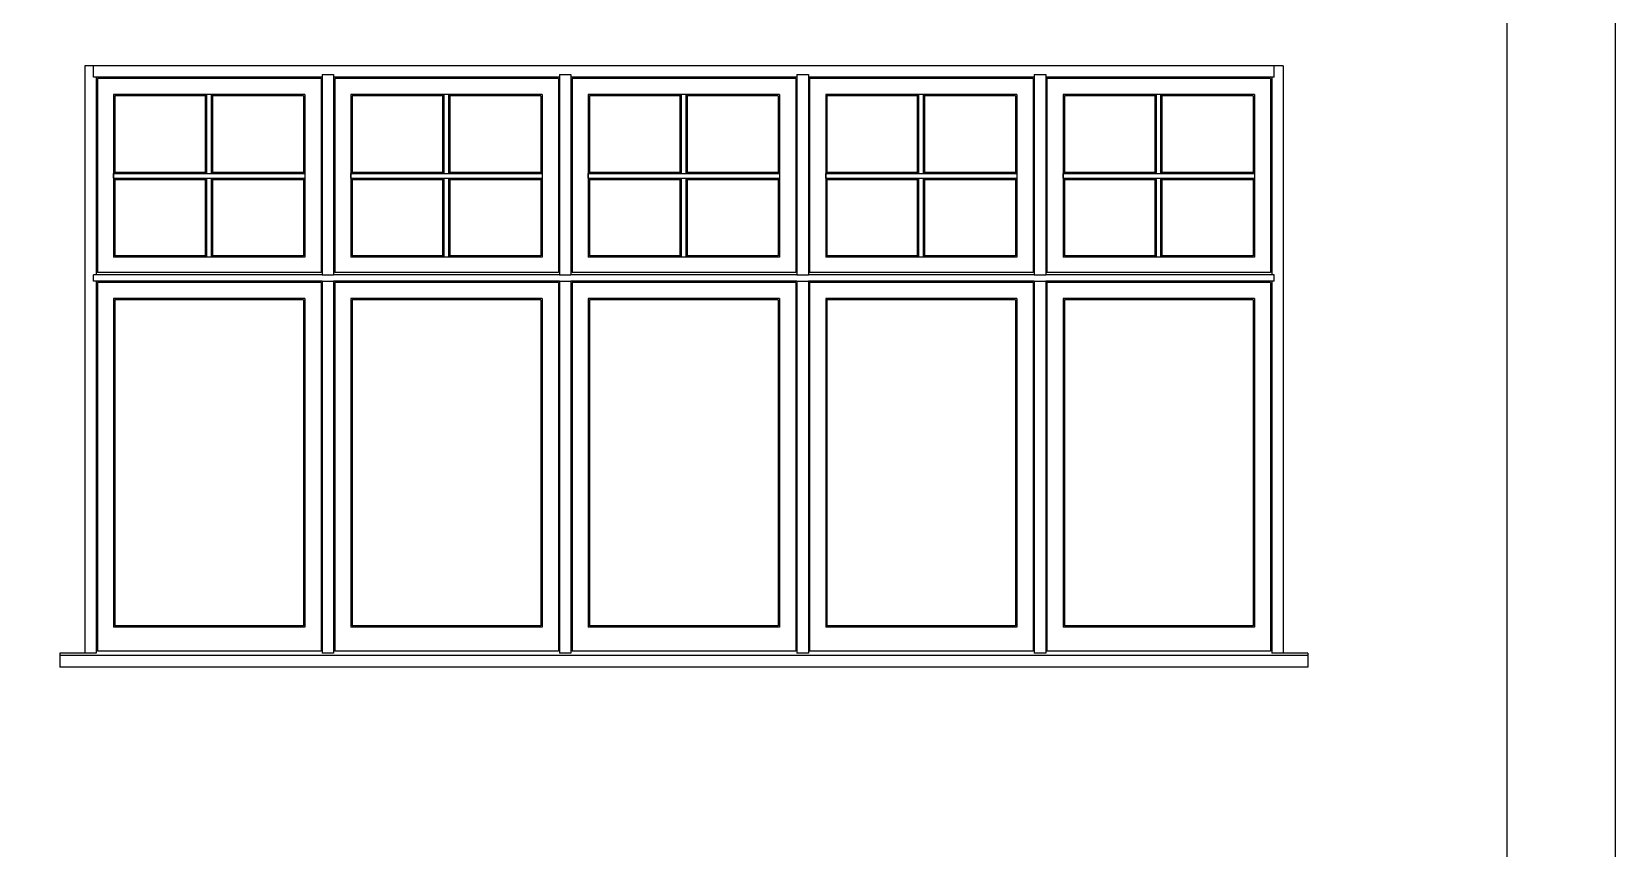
# Model space of a CAD drawing. Header units: inches. Extents: x 1985 to 11287, y 379 to 3234.
# Drawn here: x 9763.7 to 9954.6, y 1443.5 to 1542 of the extents above; entities that cross this region are included whole.
import ezdxf

# ---------------------------------------------------------------- set-up
doc = ezdxf.new("R2010")
doc.units = ezdxf.units.IN
doc.header["$MEASUREMENT"] = 0
doc.layers.add('elevation 99', color=7, linetype='CONTINUOUS')
doc.layers.add('separation 99', color=3, linetype='CONTINUOUS')

msp = doc.modelspace()

# ---------------------------------------------------------------- linework, layer by layer
at = {"layer": 'elevation 99'}
for p, q in [((9770.071171, 1537.869871), (9770.071171, 1512.680266)), ((9800.071153, 1537.869871), (9770.071171, 1537.869871)), ((9771.133671, 1536.494869), (9771.133671, 1537.869871)), ((9828.696134, 1537.869871), (9798.696153, 1537.869871)), ((9857.321116, 1537.869871), (9827.321134, 1537.869871)), ((9885.946098, 1537.869871), (9855.946116, 1537.869871)), ((9914.57108, 1537.869871), (9884.571098, 1537.869871)), ((9913.50858, 1536.494869), (9913.50858, 1537.869871)), ((9914.57108, 1537.869871), (9914.57108, 1512.680266)), ((9798.696153, 1536.494869), (9771.133671, 1536.494869)), ((9771.446171, 1536.494869), (9771.446171, 1512.680266)), ((9771.589577, 1536.351183), (9771.589577, 1512.930732)), ((9798.552467, 1536.351183), (9771.589577, 1536.351183)), ((9798.552467, 1536.351183), (9798.552467, 1512.930732)), ((9798.696153, 1536.807369), (9798.696153, 1512.680266)), ((9798.696153, 1536.807369), (9800.071153, 1536.807369)), ((9798.696153, 1536.494869), (9798.696153, 1512.680266)), ((9800.071153, 1536.807369), (9800.071153, 1512.680266)), ((9800.071153, 1536.494869), (9800.071153, 1512.680266)), ((9827.321134, 1536.494869), (9800.071153, 1536.494869)), ((9800.214559, 1536.351183), (9800.214559, 1512.930732)), ((9827.177449, 1536.351183), (9800.214559, 1536.351183)), ((9827.177449, 1536.351183), (9827.177449, 1512.930732)), ((9827.321134, 1536.807369), (9827.321134, 1512.680266)), ((9827.321134, 1536.807369), (9828.696134, 1536.807369)), ((9827.321134, 1536.494869), (9827.321134, 1512.680266)), ((9828.696134, 1536.807369), (9828.696134, 1512.680266)), ((9828.696134, 1536.494869), (9828.696134, 1512.680266)), ((9855.946116, 1536.494869), (9828.696134, 1536.494869)), ((9828.839541, 1536.351183), (9828.839541, 1512.930732)), ((9855.80243, 1536.351183), (9828.839541, 1536.351183)), ((9855.80243, 1536.351183), (9855.80243, 1512.930732)), ((9855.946116, 1536.807369), (9855.946116, 1512.680266)), ((9855.946116, 1536.807369), (9857.321116, 1536.807369)), ((9855.946116, 1536.494869), (9855.946116, 1512.680266)), ((9857.321116, 1536.807369), (9857.321116, 1512.680266)), ((9857.321116, 1536.494869), (9857.321116, 1512.680266)), ((9884.571098, 1536.494869), (9857.321116, 1536.494869)), ((9857.464522, 1536.351183), (9857.464522, 1512.930732)), ((9884.427412, 1536.351183), (9857.464522, 1536.351183)), ((9884.427412, 1536.351183), (9884.427412, 1512.930732)), ((9884.571098, 1536.807369), (9884.571098, 1512.680266)), ((9884.571098, 1536.807369), (9885.946098, 1536.807369)), ((9884.571098, 1536.494869), (9884.571098, 1512.680266)), ((9885.946098, 1536.807369), (9885.946098, 1512.680266)), ((9885.946098, 1536.494869), (9885.946098, 1512.680266)), ((9913.50858, 1536.494869), (9885.946098, 1536.494869)), ((9886.089504, 1536.351183), (9886.089504, 1512.930732)), ((9913.052394, 1536.351183), (9886.089504, 1536.351183)), ((9913.052394, 1536.351183), (9913.052394, 1512.930732)), ((9913.19608, 1536.494869), (9913.19608, 1512.680266)), ((9773.535456, 1534.405583), (9773.535456, 1514.813675)), ((9796.606867, 1534.405583), (9773.535456, 1534.405583)), ((9773.696171, 1534.244869), (9773.696171, 1525.047129)), ((9784.628629, 1534.244869), (9773.696171, 1534.244869)), ((9784.628629, 1534.244869), (9784.789344, 1534.405583)), ((9784.628629, 1525.047129), (9784.628629, 1534.244869)), ((9784.789344, 1524.886415), (9784.789344, 1534.405583)), ((9785.342915, 1534.405583), (9785.503629, 1534.244869)), ((9785.342915, 1524.886415), (9785.342915, 1534.405583)), ((9796.446153, 1534.244869), (9785.503629, 1534.244869)), ((9785.503629, 1525.047129), (9785.503629, 1534.244869)), ((9796.446153, 1534.244869), (9796.446153, 1525.047129)), ((9796.606867, 1534.405583), (9796.606867, 1514.813675)), ((9802.160438, 1534.405583), (9802.160438, 1514.813675)), ((9825.231849, 1534.405583), (9802.160438, 1534.405583)), ((9802.321153, 1534.244869), (9802.321153, 1525.047129)), ((9813.253611, 1534.244869), (9802.321153, 1534.244869)), ((9813.253611, 1534.244869), (9813.414326, 1534.405583)), ((9813.253611, 1525.047129), (9813.253611, 1534.244869)), ((9813.414326, 1524.886415), (9813.414326, 1534.405583)), ((9813.967897, 1534.405583), (9814.128611, 1534.244869)), ((9813.967897, 1524.886415), (9813.967897, 1534.405583)), ((9825.071134, 1534.244869), (9814.128611, 1534.244869)), ((9814.128611, 1525.047129), (9814.128611, 1534.244869)), ((9825.071134, 1534.244869), (9825.071134, 1525.047129)), ((9825.231849, 1534.405583), (9825.231849, 1514.813675)), ((9830.78542, 1534.405583), (9830.78542, 1514.813675)), ((9853.85683, 1534.405583), (9830.78542, 1534.405583)), ((9830.946134, 1534.244869), (9830.946134, 1525.047129)), ((9841.878593, 1534.244869), (9830.946134, 1534.244869)), ((9841.878593, 1534.244869), (9842.039307, 1534.405583)), ((9841.878593, 1525.047129), (9841.878593, 1534.244869)), ((9842.039307, 1524.886415), (9842.039307, 1534.405583)), ((9842.592879, 1534.405583), (9842.753593, 1534.244869)), ((9842.592879, 1524.886415), (9842.592879, 1534.405583)), ((9853.696116, 1534.244869), (9842.753593, 1534.244869)), ((9842.753593, 1525.047129), (9842.753593, 1534.244869)), ((9853.696116, 1534.244869), (9853.696116, 1525.047129)), ((9853.85683, 1534.405583), (9853.85683, 1514.813675)), ((9859.410402, 1534.405583), (9859.410402, 1514.813675)), ((9882.481812, 1534.405583), (9859.410402, 1534.405583)), ((9859.571116, 1534.244869), (9859.571116, 1525.047129)), ((9870.503575, 1534.244869), (9859.571116, 1534.244869)), ((9870.503575, 1534.244869), (9870.664289, 1534.405583)), ((9870.503575, 1525.047129), (9870.503575, 1534.244869)), ((9870.664289, 1524.886415), (9870.664289, 1534.405583)), ((9871.217861, 1534.405583), (9871.378575, 1534.244869)), ((9871.217861, 1524.886415), (9871.217861, 1534.405583)), ((9882.321098, 1534.244869), (9871.378575, 1534.244869)), ((9871.378575, 1525.047129), (9871.378575, 1534.244869)), ((9882.321098, 1534.244869), (9882.321098, 1525.047129)), ((9882.481812, 1534.405583), (9882.481812, 1514.813675)), ((9888.035384, 1534.405583), (9888.035384, 1514.813675)), ((9911.106794, 1534.405583), (9888.035384, 1534.405583)), ((9888.196098, 1534.244869), (9888.196098, 1525.047129)), ((9899.128557, 1534.244869), (9888.196098, 1534.244869)), ((9899.128557, 1534.244869), (9899.289271, 1534.405583)), ((9899.128557, 1525.047129), (9899.128557, 1534.244869)), ((9899.289271, 1524.886415), (9899.289271, 1534.405583)), ((9899.842842, 1534.405583), (9900.003557, 1534.244869)), ((9899.842842, 1524.886415), (9899.842842, 1534.405583)), ((9910.94608, 1534.244869), (9900.003557, 1534.244869)), ((9900.003557, 1525.047129), (9900.003557, 1534.244869)), ((9910.94608, 1534.244869), (9910.94608, 1525.047129)), ((9911.106794, 1534.405583), (9911.106794, 1514.813675)), ((9773.696171, 1525.047129), (9773.535456, 1524.886415)), ((9773.535456, 1524.886415), (9784.789344, 1524.886415)), ((9773.535456, 1524.332843), (9773.535456, 1524.886415)), ((9773.535456, 1524.332843), (9784.789344, 1524.332843)), ((9773.535456, 1524.332843), (9773.696171, 1524.172129)), ((9773.696171, 1525.047129), (9784.628629, 1525.047129)), ((9773.696171, 1524.172129), (9773.696171, 1514.974389)), ((9773.696171, 1524.172129), (9784.628629, 1524.172129)), ((9784.628629, 1525.047129), (9784.789344, 1524.886415)), ((9784.628629, 1524.172129), (9784.789344, 1524.332843)), ((9784.628629, 1514.974389), (9784.628629, 1524.172129)), ((9784.789344, 1524.886415), (9785.342915, 1524.886415)), ((9784.789344, 1514.813675), (9784.789344, 1524.332843)), ((9784.789344, 1524.332843), (9785.342915, 1524.332843)), ((9785.503629, 1525.047129), (9785.342915, 1524.886415)), ((9785.342915, 1524.886415), (9796.606867, 1524.886415)), ((9785.342915, 1514.813675), (9785.342915, 1524.332843)), ((9785.342915, 1524.332843), (9796.606867, 1524.332843)), ((9785.503629, 1524.172129), (9785.342915, 1524.332843)), ((9785.503629, 1525.047129), (9796.446153, 1525.047129)), ((9785.503629, 1514.974389), (9785.503629, 1524.172129)), ((9785.503629, 1524.172129), (9796.446153, 1524.172129)), ((9796.446153, 1525.047129), (9796.606867, 1524.886415)), ((9796.606867, 1524.332843), (9796.446153, 1524.172129)), ((9796.446153, 1524.172129), (9796.446153, 1514.974389)), ((9802.321153, 1525.047129), (9802.160438, 1524.886415)), ((9802.160438, 1524.886415), (9813.414326, 1524.886415)), ((9802.160438, 1524.332843), (9802.160438, 1524.886415)), ((9802.160438, 1524.332843), (9813.414326, 1524.332843)), ((9802.160438, 1524.332843), (9802.321153, 1524.172129)), ((9802.321153, 1525.047129), (9813.253611, 1525.047129)), ((9802.321153, 1524.172129), (9802.321153, 1514.974389)), ((9802.321153, 1524.172129), (9813.253611, 1524.172129)), ((9813.253611, 1525.047129), (9813.414326, 1524.886415)), ((9813.253611, 1524.172129), (9813.414326, 1524.332843)), ((9813.253611, 1514.974389), (9813.253611, 1524.172129)), ((9813.414326, 1524.886415), (9813.967897, 1524.886415)), ((9813.414326, 1514.813675), (9813.414326, 1524.332843)), ((9813.414326, 1524.332843), (9813.967897, 1524.332843)), ((9814.128611, 1525.047129), (9813.967897, 1524.886415)), ((9813.967897, 1524.886415), (9825.231849, 1524.886415)), ((9813.967897, 1514.813675), (9813.967897, 1524.332843)), ((9813.967897, 1524.332843), (9825.231849, 1524.332843)), ((9814.128611, 1524.172129), (9813.967897, 1524.332843)), ((9814.128611, 1525.047129), (9825.071134, 1525.047129)), ((9814.128611, 1514.974389), (9814.128611, 1524.172129)), ((9814.128611, 1524.172129), (9825.071134, 1524.172129)), ((9825.071134, 1525.047129), (9825.231849, 1524.886415)), ((9825.231849, 1524.332843), (9825.071134, 1524.172129)), ((9825.071134, 1524.172129), (9825.071134, 1514.974389)), ((9830.946134, 1525.047129), (9830.78542, 1524.886415)), ((9830.78542, 1524.886415), (9842.039307, 1524.886415)), ((9830.78542, 1524.332843), (9830.78542, 1524.886415)), ((9830.78542, 1524.332843), (9842.039307, 1524.332843)), ((9830.78542, 1524.332843), (9830.946134, 1524.172129)), ((9830.946134, 1525.047129), (9841.878593, 1525.047129)), ((9830.946134, 1524.172129), (9830.946134, 1514.974389)), ((9830.946134, 1524.172129), (9841.878593, 1524.172129)), ((9841.878593, 1525.047129), (9842.039307, 1524.886415)), ((9841.878593, 1524.172129), (9842.039307, 1524.332843)), ((9841.878593, 1514.974389), (9841.878593, 1524.172129)), ((9842.039307, 1524.886415), (9842.592879, 1524.886415)), ((9842.039307, 1514.813675), (9842.039307, 1524.332843)), ((9842.039307, 1524.332843), (9842.592879, 1524.332843)), ((9842.753593, 1525.047129), (9842.592879, 1524.886415)), ((9842.592879, 1524.886415), (9853.85683, 1524.886415)), ((9842.592879, 1514.813675), (9842.592879, 1524.332843)), ((9842.592879, 1524.332843), (9853.85683, 1524.332843)), ((9842.753593, 1524.172129), (9842.592879, 1524.332843)), ((9842.753593, 1525.047129), (9853.696116, 1525.047129)), ((9842.753593, 1514.974389), (9842.753593, 1524.172129)), ((9842.753593, 1524.172129), (9853.696116, 1524.172129)), ((9853.696116, 1525.047129), (9853.85683, 1524.886415)), ((9853.85683, 1524.332843), (9853.696116, 1524.172129)), ((9853.696116, 1524.172129), (9853.696116, 1514.974389)), ((9859.571116, 1525.047129), (9859.410402, 1524.886415)), ((9859.410402, 1524.886415), (9870.664289, 1524.886415)), ((9859.410402, 1524.332843), (9859.410402, 1524.886415)), ((9859.410402, 1524.332843), (9870.664289, 1524.332843)), ((9859.410402, 1524.332843), (9859.571116, 1524.172129)), ((9859.571116, 1525.047129), (9870.503575, 1525.047129)), ((9859.571116, 1524.172129), (9859.571116, 1514.974389)), ((9859.571116, 1524.172129), (9870.503575, 1524.172129)), ((9870.503575, 1525.047129), (9870.664289, 1524.886415)), ((9870.503575, 1524.172129), (9870.664289, 1524.332843)), ((9870.503575, 1514.974389), (9870.503575, 1524.172129)), ((9870.664289, 1524.886415), (9871.217861, 1524.886415)), ((9870.664289, 1514.813675), (9870.664289, 1524.332843)), ((9870.664289, 1524.332843), (9871.217861, 1524.332843)), ((9871.378575, 1525.047129), (9871.217861, 1524.886415)), ((9871.217861, 1524.886415), (9882.481812, 1524.886415)), ((9871.217861, 1514.813675), (9871.217861, 1524.332843)), ((9871.217861, 1524.332843), (9882.481812, 1524.332843)), ((9871.378575, 1524.172129), (9871.217861, 1524.332843)), ((9871.378575, 1525.047129), (9882.321098, 1525.047129)), ((9871.378575, 1514.974389), (9871.378575, 1524.172129)), ((9871.378575, 1524.172129), (9882.321098, 1524.172129)), ((9882.321098, 1525.047129), (9882.481812, 1524.886415)), ((9882.481812, 1524.332843), (9882.321098, 1524.172129)), ((9882.321098, 1524.172129), (9882.321098, 1514.974389)), ((9888.196098, 1525.047129), (9888.035384, 1524.886415)), ((9888.035384, 1524.886415), (9899.289271, 1524.886415)), ((9888.035384, 1524.332843), (9888.035384, 1524.886415)), ((9888.035384, 1524.332843), (9899.289271, 1524.332843)), ((9888.035384, 1524.332843), (9888.196098, 1524.172129)), ((9888.196098, 1525.047129), (9899.128557, 1525.047129)), ((9888.196098, 1524.172129), (9888.196098, 1514.974389)), ((9888.196098, 1524.172129), (9899.128557, 1524.172129)), ((9899.128557, 1525.047129), (9899.289271, 1524.886415)), ((9899.128557, 1524.172129), (9899.289271, 1524.332843)), ((9899.128557, 1514.974389), (9899.128557, 1524.172129)), ((9899.289271, 1524.886415), (9899.842842, 1524.886415)), ((9899.289271, 1514.813675), (9899.289271, 1524.332843)), ((9899.289271, 1524.332843), (9899.842842, 1524.332843)), ((9900.003557, 1525.047129), (9899.842842, 1524.886415)), ((9899.842842, 1524.886415), (9911.106794, 1524.886415)), ((9899.842842, 1514.813675), (9899.842842, 1524.332843)), ((9899.842842, 1524.332843), (9911.106794, 1524.332843)), ((9900.003557, 1524.172129), (9899.842842, 1524.332843)), ((9900.003557, 1525.047129), (9910.94608, 1525.047129)), ((9900.003557, 1514.974389), (9900.003557, 1524.172129)), ((9900.003557, 1524.172129), (9910.94608, 1524.172129)), ((9910.94608, 1525.047129), (9911.106794, 1524.886415)), ((9911.106794, 1524.332843), (9910.94608, 1524.172129)), ((9910.94608, 1524.172129), (9910.94608, 1514.974389)), ((9796.606867, 1514.813675), (9773.535456, 1514.813675)), ((9784.628629, 1514.974389), (9773.696171, 1514.974389)), ((9784.628629, 1514.974389), (9784.789344, 1514.813675)), ((9785.503629, 1514.974389), (9785.342915, 1514.813675)), ((9796.446153, 1514.974389), (9785.503629, 1514.974389)), ((9825.231849, 1514.813675), (9802.160438, 1514.813675)), ((9813.253611, 1514.974389), (9802.321153, 1514.974389)), ((9813.253611, 1514.974389), (9813.414326, 1514.813675)), ((9814.128611, 1514.974389), (9813.967897, 1514.813675)), ((9825.071134, 1514.974389), (9814.128611, 1514.974389)), ((9853.85683, 1514.813675), (9830.78542, 1514.813675)), ((9841.878593, 1514.974389), (9830.946134, 1514.974389)), ((9841.878593, 1514.974389), (9842.039307, 1514.813675)), ((9842.753593, 1514.974389), (9842.592879, 1514.813675)), ((9853.696116, 1514.974389), (9842.753593, 1514.974389)), ((9882.481812, 1514.813675), (9859.410402, 1514.813675)), ((9870.503575, 1514.974389), (9859.571116, 1514.974389)), ((9870.503575, 1514.974389), (9870.664289, 1514.813675)), ((9871.378575, 1514.974389), (9871.217861, 1514.813675)), ((9882.321098, 1514.974389), (9871.378575, 1514.974389)), ((9911.106794, 1514.813675), (9888.035384, 1514.813675)), ((9899.128557, 1514.974389), (9888.196098, 1514.974389)), ((9899.128557, 1514.974389), (9899.289271, 1514.813675)), ((9900.003557, 1514.974389), (9899.842842, 1514.813675)), ((9910.94608, 1514.974389), (9900.003557, 1514.974389)), ((9770.071171, 1512.680266), (9770.071171, 1467.023959)), ((9798.696153, 1512.680266), (9771.133671, 1512.680266)), ((9771.133671, 1511.900064), (9771.133671, 1512.680266)), ((9798.552467, 1512.930732), (9771.589577, 1512.930732)), ((9798.696153, 1512.680266), (9800.071153, 1512.680266)), ((9827.321134, 1512.680266), (9800.071153, 1512.680266)), ((9827.177449, 1512.930732), (9800.214559, 1512.930732)), ((9827.321134, 1512.680266), (9828.696134, 1512.680266)), ((9855.946116, 1512.680266), (9828.696134, 1512.680266)), ((9855.80243, 1512.930732), (9828.839541, 1512.930732)), ((9855.946116, 1512.680266), (9857.321116, 1512.680266)), ((9884.571098, 1512.680266), (9857.321116, 1512.680266)), ((9884.427412, 1512.930732), (9857.464522, 1512.930732)), ((9884.571098, 1512.680266), (9885.946098, 1512.680266)), ((9913.50858, 1512.680266), (9885.946098, 1512.680266)), ((9913.052394, 1512.930732), (9886.089504, 1512.930732)), ((9913.50858, 1511.900064), (9913.50858, 1512.680266)), ((9914.57108, 1512.680266), (9914.57108, 1467.023959)), ((9798.696153, 1511.900064), (9771.133671, 1511.900064)), ((9771.446171, 1511.900064), (9771.446171, 1467.023959)), ((9771.589577, 1511.756378), (9771.589577, 1467.274426)), ((9798.552467, 1511.756378), (9771.589577, 1511.756378)), ((9798.552467, 1511.756378), (9798.552467, 1467.274426)), ((9798.696153, 1511.900064), (9798.696153, 1467.023959)), ((9798.696153, 1511.900064), (9798.696153, 1467.023959)), ((9798.696153, 1511.900064), (9800.071153, 1511.900064)), ((9800.071153, 1511.900064), (9800.071153, 1467.023959)), ((9800.071153, 1511.900064), (9800.071153, 1467.023959)), ((9827.321134, 1511.900064), (9800.071153, 1511.900064)), ((9800.214559, 1511.756378), (9800.214559, 1467.274426)), ((9827.177449, 1511.756378), (9800.214559, 1511.756378)), ((9827.177449, 1511.756378), (9827.177449, 1467.274426)), ((9827.321134, 1511.900064), (9827.321134, 1467.023959)), ((9827.321134, 1511.900064), (9827.321134, 1467.023959)), ((9827.321134, 1511.900064), (9828.696134, 1511.900064)), ((9828.696134, 1511.900064), (9828.696134, 1467.023959)), ((9828.696134, 1511.900064), (9828.696134, 1467.023959)), ((9855.946116, 1511.900064), (9828.696134, 1511.900064)), ((9828.839541, 1511.756378), (9828.839541, 1467.274426)), ((9855.80243, 1511.756378), (9828.839541, 1511.756378)), ((9855.80243, 1511.756378), (9855.80243, 1467.274426)), ((9855.946116, 1511.900064), (9855.946116, 1467.023959)), ((9855.946116, 1511.900064), (9855.946116, 1467.023959)), ((9855.946116, 1511.900064), (9857.321116, 1511.900064)), ((9857.321116, 1511.900064), (9857.321116, 1467.023959)), ((9857.321116, 1511.900064), (9857.321116, 1467.023959)), ((9884.571098, 1511.900064), (9857.321116, 1511.900064)), ((9857.464522, 1511.756378), (9857.464522, 1467.274426)), ((9884.427412, 1511.756378), (9857.464522, 1511.756378)), ((9884.427412, 1511.756378), (9884.427412, 1467.274426)), ((9884.571098, 1511.900064), (9884.571098, 1467.023959)), ((9884.571098, 1511.900064), (9884.571098, 1467.023959)), ((9884.571098, 1511.900064), (9885.946098, 1511.900064)), ((9885.946098, 1511.900064), (9885.946098, 1467.023959)), ((9885.946098, 1511.900064), (9885.946098, 1467.023959)), ((9913.50858, 1511.900064), (9885.946098, 1511.900064)), ((9886.089504, 1511.756378), (9886.089504, 1467.274426)), ((9913.052394, 1511.756378), (9886.089504, 1511.756378)), ((9913.052394, 1511.756378), (9913.052394, 1467.274426)), ((9913.19608, 1511.900064), (9913.19608, 1467.023959)), ((9773.535456, 1509.810778), (9773.535456, 1470.157368)), ((9796.606867, 1509.810778), (9773.535456, 1509.810778)), ((9773.696171, 1509.650064), (9773.696171, 1470.318082)), ((9796.446153, 1509.650064), (9773.696171, 1509.650064)), ((9796.446153, 1509.650064), (9796.446153, 1470.318082)), ((9796.606867, 1509.810778), (9796.606867, 1470.157368)), ((9802.160438, 1509.810778), (9802.160438, 1470.157368)), ((9825.231849, 1509.810778), (9802.160438, 1509.810778)), ((9802.321153, 1509.650064), (9802.321153, 1470.318082)), ((9825.071134, 1509.650064), (9802.321153, 1509.650064)), ((9825.071134, 1509.650064), (9825.071134, 1470.318082)), ((9825.231849, 1509.810778), (9825.231849, 1470.157368)), ((9830.78542, 1509.810778), (9830.78542, 1470.157368)), ((9853.85683, 1509.810778), (9830.78542, 1509.810778)), ((9830.946134, 1509.650064), (9830.946134, 1470.318082)), ((9853.696116, 1509.650064), (9830.946134, 1509.650064)), ((9853.696116, 1509.650064), (9853.696116, 1470.318082)), ((9853.85683, 1509.810778), (9853.85683, 1470.157368)), ((9859.410402, 1509.810778), (9859.410402, 1470.157368)), ((9882.481812, 1509.810778), (9859.410402, 1509.810778)), ((9859.571116, 1509.650064), (9859.571116, 1470.318082)), ((9882.321098, 1509.650064), (9859.571116, 1509.650064)), ((9882.321098, 1509.650064), (9882.321098, 1470.318082)), ((9882.481812, 1509.810778), (9882.481812, 1470.157368)), ((9888.035384, 1509.810778), (9888.035384, 1470.157368)), ((9911.106794, 1509.810778), (9888.035384, 1509.810778)), ((9888.196098, 1509.650064), (9888.196098, 1470.318082)), ((9910.94608, 1509.650064), (9888.196098, 1509.650064)), ((9910.94608, 1509.650064), (9910.94608, 1470.318082)), ((9911.106794, 1509.810778), (9911.106794, 1470.157368)), ((9796.606867, 1470.157368), (9773.535456, 1470.157368)), ((9796.446153, 1470.318082), (9773.696171, 1470.318082)), ((9825.231849, 1470.157368), (9802.160438, 1470.157368)), ((9825.071134, 1470.318082), (9802.321153, 1470.318082)), ((9853.85683, 1470.157368), (9830.78542, 1470.157368)), ((9853.696116, 1470.318082), (9830.946134, 1470.318082)), ((9882.481812, 1470.157368), (9859.410402, 1470.157368)), ((9882.321098, 1470.318082), (9859.571116, 1470.318082)), ((9911.106794, 1470.157368), (9888.035384, 1470.157368)), ((9910.94608, 1470.318082), (9888.196098, 1470.318082)), ((9771.446171, 1467.023959), (9767.071171, 1467.023959)), ((9767.071171, 1467.023959), (9767.071171, 1465.341216)), ((9803.071153, 1466.737427), (9767.071171, 1466.737427)), ((9798.552467, 1467.274426), (9771.589577, 1467.274426)), ((9831.696134, 1466.737427), (9795.696153, 1466.737427)), ((9800.071153, 1467.023959), (9798.696153, 1467.023959)), ((9827.177449, 1467.274426), (9800.214559, 1467.274426)), ((9860.321116, 1466.737427), (9824.321134, 1466.737427)), ((9828.696134, 1467.023959), (9827.321134, 1467.023959)), ((9855.80243, 1467.274426), (9828.839541, 1467.274426)), ((9888.946098, 1466.737427), (9852.946116, 1466.737427)), ((9857.321116, 1467.023959), (9855.946116, 1467.023959)), ((9884.427412, 1467.274426), (9857.464522, 1467.274426)), ((9917.57108, 1466.737427), (9881.571098, 1466.737427)), ((9885.946098, 1467.023959), (9884.571098, 1467.023959)), ((9913.052394, 1467.274426), (9886.089504, 1467.274426)), ((9917.57108, 1467.023959), (9913.19608, 1467.023959)), ((9917.57108, 1467.023959), (9917.57108, 1465.341216)), ((9803.071153, 1465.341216), (9767.071171, 1465.341216)), ((9831.696134, 1465.341216), (9795.696153, 1465.341216)), ((9860.321116, 1465.341216), (9824.321134, 1465.341216)), ((9888.946098, 1465.341216), (9852.946116, 1465.341216)), ((9917.57108, 1465.341216), (9881.571098, 1465.341216))]:
    msp.add_line(p, q, dxfattribs=at)
at = {"layer": 'separation 99'}
for points in [[(8840.122035, 2103.669696), (9954.635727, 2103.669696), (9954.635727, 1326.396456), (8840.122035, 1326.396456)], [(8849.299532, 2093.486824), (9941.56161, 2093.486824), (9941.56161, 1340.434269), (8849.299532, 1340.434269)]]:
    msp.add_lwpolyline(points, close=True, dxfattribs=at)

doc.saveas('drawing.dxf')
